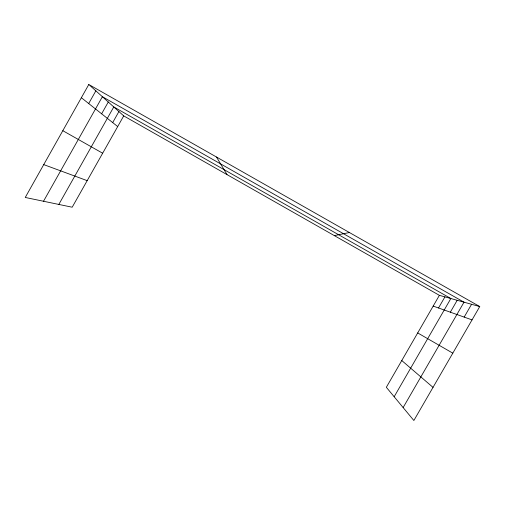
<?xml version="1.0" encoding="UTF-8"?>
<svg xmlns="http://www.w3.org/2000/svg" width="505" height="505" viewBox="0 0 505 505"><rect width="100%" height="100%" fill="white"/><g stroke="black" fill="none" stroke-linecap="round" stroke-linejoin="round"><path stroke-width="0.76" d="M88.798 84.499L25.25 197.461L72.196 207.214L123.719 115.891L88.798 84.499L479.75 306.56L413.86 420.501L386.338 387.297L439.388 295.337L479.75 306.56M88.703 103.544L95.855 90.843M43.512 201.255L102.389 96.714L464.013 302.186L403.135 407.56M101.631 113.808L108.278 102.01M58.82 204.437L113.77 106.946L450.858 298.524L394.165 396.741M112.691 122.589L118.909 111.567M438.523 307.987L444.93 296.877M450.34 312.178L457.202 300.292M464.171 317.096L471.575 304.288M334.342 235.62L349.397 232.521M433.183 306.087L472.042 319.892M43.733 164.611L87.188 180.645M62.809 130.694L102.654 153.223M123.719 115.891L439.388 295.337M417.698 332.934L452.802 353.159M81.362 97.711L117.697 126.566M401.772 360.545L433.025 387.367M216.481 157.023L227.023 174.61"/></g></svg>
